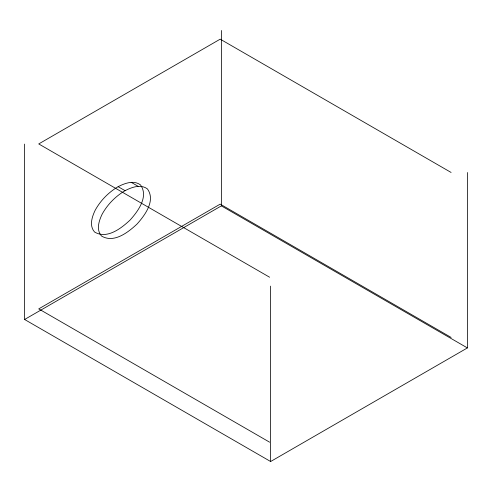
<?xml version="1.0" encoding="UTF-8"?>
<svg xmlns="http://www.w3.org/2000/svg" width="492" height="492" viewBox="0 0 492 492"><rect width="100%" height="100%" fill="white"/><g stroke="black" fill="none" stroke-linecap="round" stroke-linejoin="round"><path stroke-width="0.74" d="M118.141 186.677C108.566 192.323 100.546 200.49 95.184 210.238C92.004 216.843 89.052 225.828 94.587 232.033C107.01 239.487 121.198 228.386 130.116 220.041C138.043 211.166 148.879 196.609 140.503 184.912C133.744 179.869 124.833 183.233 118.141 186.677L125.073 190.681C131.764 187.237 140.675 183.873 147.434 188.916C155.81 200.607 144.974 215.17 137.047 224.038C128.129 232.39 113.941 243.491 101.518 236.031C95.983 229.832 98.935 220.84 102.115 214.235C107.477 204.487 115.497 196.326 125.073 190.681M24.6 144.082L24.6 319.48L221.369 205.877L467.4 347.918L467.4 172.52M24.6 319.48L270.631 461.521L467.4 347.918M451.103 172.458L220.207 39.151L38.727 143.928L269.622 277.236M451.103 337.426L220.207 204.118L38.727 308.89L269.622 442.197M131.149 182.286L138.08 186.29M270.631 286.123L270.631 461.521M221.369 30.479L221.369 205.877"/></g></svg>
